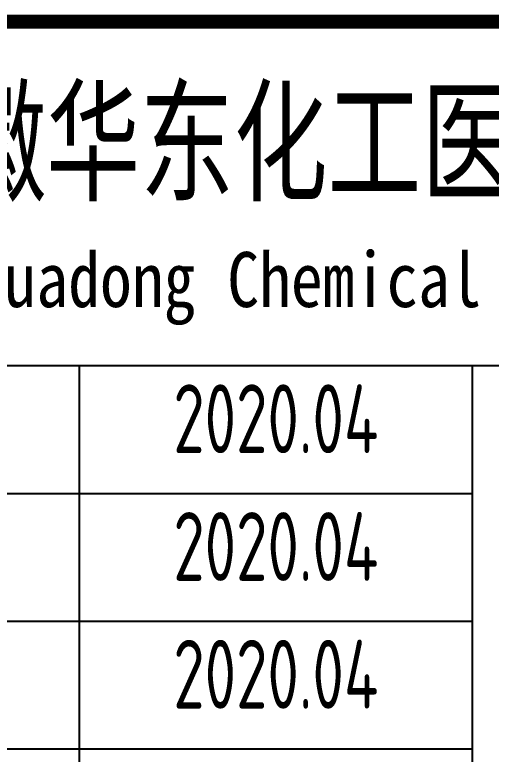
# Model space of a CAD drawing. Extents: x 9732137 to 18866768, y -962146 to 246094.
# Drawn here: x 9820628 to 9823052, y -513433 to -509671 of the extents above; entities that cross this region are included whole.
import ezdxf
from ezdxf.enums import TextEntityAlignment as Align

# ---------------------------------------------------------------- set-up
doc = ezdxf.new("R2010")
doc.units = 0
doc.header["$LTSCALE"] = 1000
doc.layers.get('0').update_dxf_attribs({"linetype": 'CONTINUOUS'})
doc.styles.add('AHD_TQ_S', font='')
doc.styles.add('TSSD_Rein', font='Tssdeng.shx', dxfattribs={"width": 0.7, "bigfont": 'hztxt.shx'})
doc.styles.get('AHD_TQ_S').set_extended_font_data('SimSun')

msp = doc.modelspace()

# ---------------------------------------------------------------- linework, layer by layer
for p, q in [((9817456.8, -511456.3), (9828456.8, -511456.3)), ((9820956.8, -514706.3), (9820956.8, -511456.3)), ((9820956.8, -514706.3), (9820956.8, -511456.3)), ((9822956.8, -514706.3), (9822956.8, -511456.3)), ((9817456.8, -512106.3), (9822956.8, -512106.3)), ((9817456.8, -512756.3), (9822956.8, -512756.3)), ((9817456.8, -513406.3), (9822956.8, -513406.3))]:
    msp.add_line(p, q)
msp.add_lwpolyline([(9835456.8, -509706.3, 70, 70, 0), (9817456.8, -509706.3, 70, 70, 0), (9817456.8, -515706.3, 0, 0, 0)], format="xyseb")
msp.add_lwpolyline([(9835456.8, -509706.3, 70, 70, 0), (9817456.8, -509706.3, 70, 70, 0), (9817456.8, -515706.3, 0, 0, 0)], format="xyseb")
at = {"const_width": 70}
msp.add_lwpolyline([(9835456.8, -509706.3), (9817456.8, -509706.3)], dxfattribs=at)

# ---------------------------------------------------------------- texts
at = {"style": 'AHD_TQ_S'}
for s, height, width, p in [('安徽华东化工医药工程有限责任公司', 500, 0.7, (9823651.7, -510306.3)), ('Anhui Huadong Chemical & Medical Engineering Co.,Ltd', 280, 0.85, (9823651.7, -511056.3))]:
    msp.add_text(s, height=height, dxfattribs=dict(at, width=width)).set_placement(p, align=Align.MIDDLE)
at = {"style": 'TSSD_Rein', "width": 0.7}
for p in [(9821956.1, -511726), (9821956.1, -512376), (9821956.1, -513026)]:
    msp.add_attdef('2020.04', text='200320-02-040', height=350, dxfattribs=at).set_placement(p, align=Align.MIDDLE)

doc.saveas('drawing.dxf')
